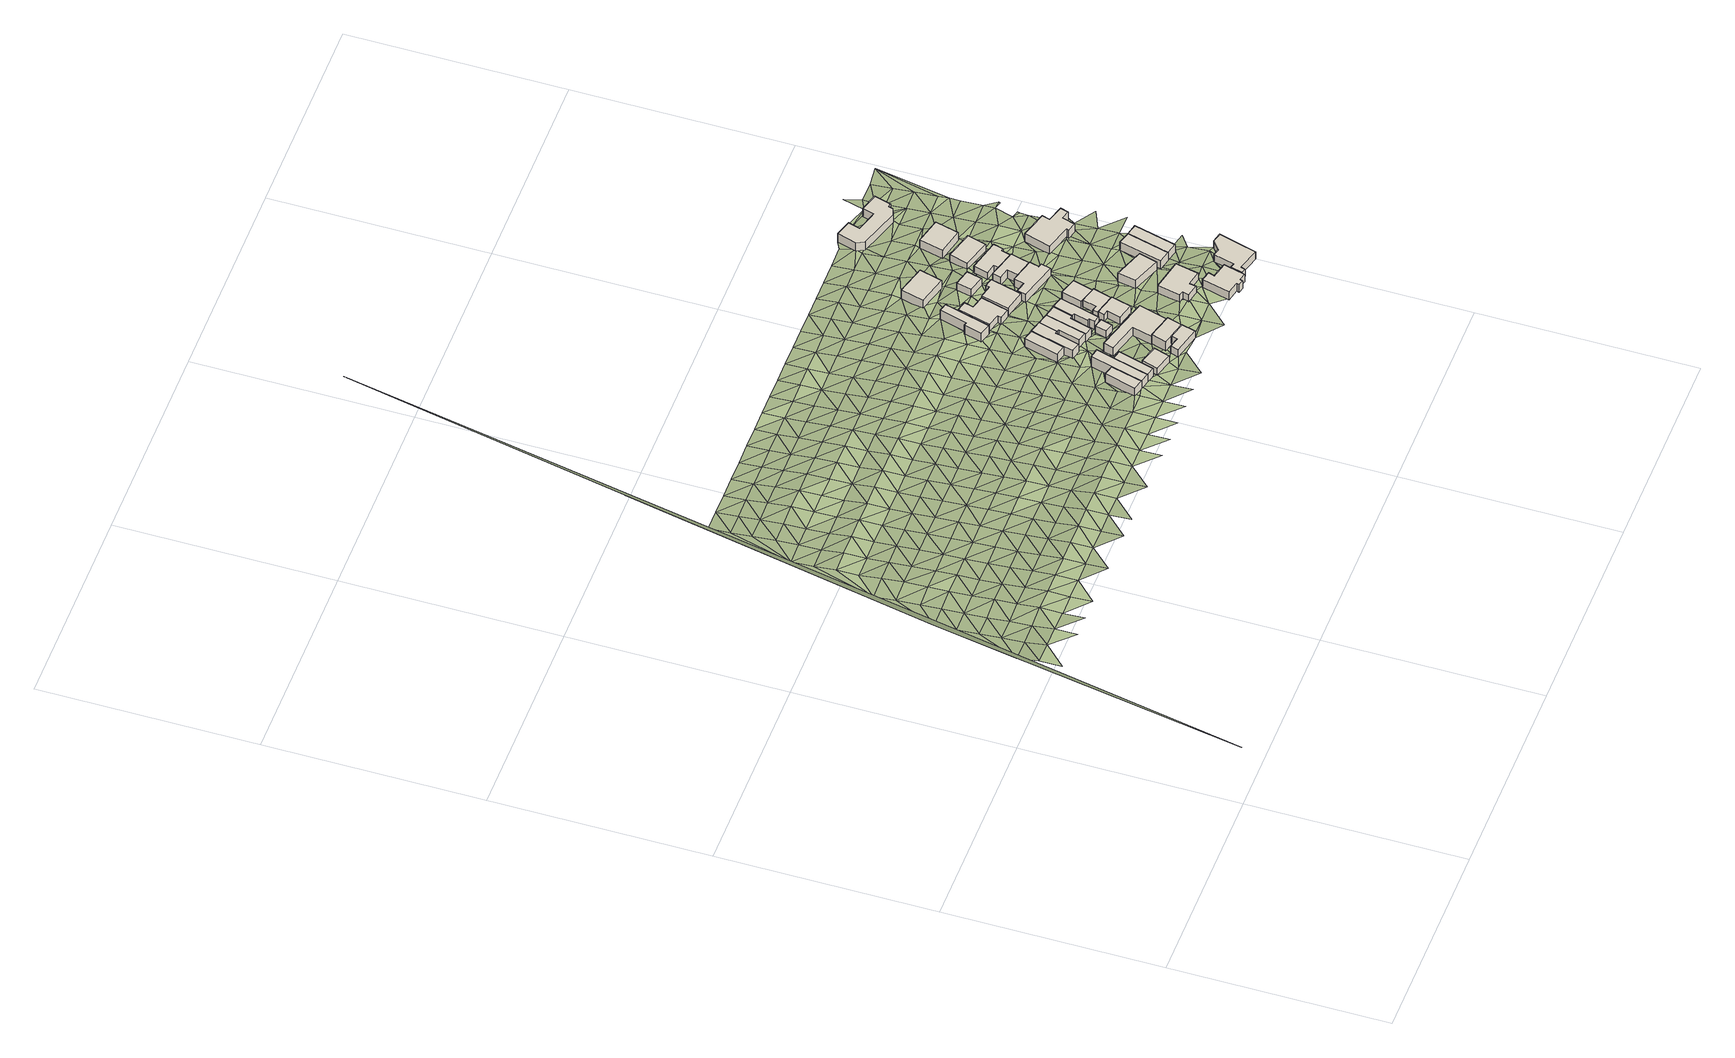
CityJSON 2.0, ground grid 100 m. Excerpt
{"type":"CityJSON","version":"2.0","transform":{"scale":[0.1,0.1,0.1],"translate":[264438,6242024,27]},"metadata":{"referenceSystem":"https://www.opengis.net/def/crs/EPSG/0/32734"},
"CityObjects":{
"building1":{"type":"Building","attributes":{"address":"91 Balfour Street Woodstock 7925 Cape Town","building":"house","building:levels":"1","footprint":{"type":"Polygon"},"plus_code":"CGXJXGXC+XPW","ground_height":49.22,"building_height":4.1,"roof_height":53.32},"geometry":[{"type":"Solid","lod":"1","boundaries":[[[[0,1,2,3]],[[1,4,5,2]],[[4,6,7,5]],[[6,0,3,7]],[[3,2,5,7]],[[6,4,1,0]]]]}]},
"building2":{"type":"Building","attributes":{"address":"93 Balfour Street Woodstock 7925 Cape Town","building":"house","building:levels":"1","footprint":{"type":"Polygon"},"plus_code":"CGXVX7X4+XVW","ground_height":49.3,"building_height":4.1,"roof_height":53.4},"geometry":[{"type":"Solid","lod":"1","boundaries":[[[[8,9,10,11,12,3]],[[9,13,14,11,10]],[[13,15,16,14]],[[15,17,18,16]],[[17,19,20,18]],[[19,8,3,12,20]],[[12,11,14,16,18,20]],[[19,17,15,13,9,8]]]]}]},
"building3":{"type":"Building","attributes":{"address":"95 Balfour Street Woodstock 7925 Cape Town","building":"house","building:levels":"1","footprint":{"type":"Polygon"},"plus_code":"CHX3XJXH+XGW","ground_height":49.3,"building_height":4.1,"roof_height":53.4},"geometry":[{"type":"Solid","lod":"1","boundaries":[[[[21,22,23,11]],[[22,24,25,23]],[[24,26,14,25]],[[26,21,11,14]],[[11,23,25,14]],[[26,24,22,21]]]]}]},
"building4":{"type":"Building","attributes":{"building":"yes","building:levels":"1","footprint":{"type":"Polygon"},"plus_code":"CHX8XRX4+XQX","ground_height":49.95,"building_height":4.1,"roof_height":54.05},"geometry":[{"type":"Solid","lod":"1","boundaries":[[[[27,28,29,30]],[[28,31,32,29]],[[31,33,34,32]],[[33,27,30,34]],[[30,29,32,34]],[[33,31,28,27]]]]}]},
"building5":{"type":"Building","attributes":{"address":"9 Chamberlain Street Woodstock Cape Town","building":"house","building:levels":"1","footprint":{"type":"Polygon"},"plus_code":"CHX5XQXC+X5X","ground_height":46.02,"building_height":4.1,"roof_height":50.12},"geometry":[{"type":"Solid","lod":"1","boundaries":[[[[35,36,37,38]],[[36,39,40,37]],[[39,41,42,40]],[[41,35,38,42]],[[38,37,40,42]],[[41,39,36,35]]]]}]},
"building6":{"type":"Building","attributes":{"address":"32 The Avenue Woodstock 7925 Cape Town","building":"house","building:levels":"1","footprint":{"type":"Polygon"},"plus_code":"CJX3XFXH+X8W","ground_height":49.91,"building_height":4.1,"roof_height":54.01},"geometry":[{"type":"Solid","lod":"1","boundaries":[[[[43,44,45,46,47,48]],[[44,49,50,46,45]],[[49,51,52,50]],[[51,53,54,52]],[[53,55,56,54]],[[55,43,48,47,56]],[[47,46,50,52,54,56]],[[55,53,51,49,44,43]]]]}]},
"building7":{"type":"Building","attributes":{"address":"7 Chamberlain Street Woodstock Cape Town","building":"house","building:levels":"1","footprint":{"type":"Polygon"},"plus_code":"CHX9X4X2+X4W","ground_height":46.52,"building_height":4.1,"roof_height":50.62},"geometry":[{"type":"Solid","lod":"1","boundaries":[[[[57,35,58,59,60,61]],[[35,41,42,62,59,58]],[[41,63,64,65,62,42]],[[63,66,67,65,64]],[[66,68,69,67]],[[68,70,71,69]],[[70,57,61,60,71]],[[60,59,62,65,67,69,71]],[[70,68,66,63,41,35,57]]]]}]},
"building8":{"type":"Building","attributes":{"address":"30 The Avenue Woodstock 7925 Cape Town","building":"house","building:levels":"1","footprint":{"type":"Polygon"},"plus_code":"CJX5XWX5+XQR","ground_height":49.79,"building_height":4.1,"roof_height":53.89},"geometry":[{"type":"Solid","lod":"1","boundaries":[[[[72,73,74,48]],[[73,75,76,77,74]],[[75,78,79,80,77,76]],[[78,81,45,80,79]],[[81,72,48,45]],[[48,74,77,80,45]],[[81,78,75,73,72]]]]}]},
"building9":{"type":"Building","attributes":{"address":"The Avenue Woodstock 7925 Cape Town","building":"house","building:levels":"1","footprint":{"type":"Polygon"},"plus_code":"CJX8XPXF+X4V","ground_height":48.74,"building_height":4.1,"roof_height":52.84},"geometry":[{"type":"Solid","lod":"1","boundaries":[[[[82,83,84,85]],[[83,86,87,84]],[[86,88,89,87]],[[88,90,91,89]],[[90,92,76,91]],[[92,82,85,76]],[[85,84,87,89,91,76]],[[92,90,88,86,83,82]]]]}]},
"building10":{"type":"Building","attributes":{"address":"5 Chamberlain Street Woodstock Cape Town","building":"house","building:levels":"1","footprint":{"type":"Polygon"},"plus_code":"CHXMX7X2+X2R","ground_height":46.45,"building_height":4.1,"roof_height":50.55},"geometry":[{"type":"Solid","lod":"1","boundaries":[[[[93,94,61,95]],[[94,96,97,61]],[[96,98,99,97]],[[98,100,101,99]],[[100,102,103,101]],[[102,93,95,103]],[[95,61,97,99,101,103]],[[102,100,98,96,94,93]]]]}]},
"building11":{"type":"Building","attributes":{"building":"yes","building:levels":"1","footprint":{"type":"Polygon"},"plus_code":"CJX2X6X3+XCR","ground_height":47.21,"building_height":4.1,"roof_height":51.31},"geometry":[{"type":"Solid","lod":"1","boundaries":[[[[104,105,106,107]],[[105,108,109,106]],[[108,110,111,109]],[[110,104,107,111]],[[107,106,109,111]],[[110,108,105,104]]]]}]},
"building12":{"type":"Building","attributes":{"address":"3 Chamberlain Street Woodstock Cape Town","building":"house","building:levels":"1","footprint":{"type":"Polygon"},"plus_code":"CHXWX7X8+X7W","ground_height":46.45,"building_height":4.1,"roof_height":50.55},"geometry":[{"type":"Solid","lod":"1","boundaries":[[[[112,93,95,113]],[[93,102,103,95]],[[102,114,115,103]],[[114,116,117,115]],[[116,118,119,117]],[[118,120,121,119]],[[120,112,113,121]],[[113,95,103,115,117,119,121]],[[120,118,116,114,102,93,112]]]]}]},
"building13":{"type":"Building","attributes":{"address":"8 Chamberlain Street Woodstock Cape Town","building":"house","building:levels":"1","footprint":{"type":"Polygon"},"plus_code":"CHXFX9XC+XRV","ground_height":44.29,"building_height":4.1,"roof_height":48.39},"geometry":[{"type":"Solid","lod":"1","boundaries":[[[[122,123,124,125]],[[123,126,127,124]],[[126,128,129,127]],[[128,130,131,129]],[[130,132,133,131]],[[132,122,125,133]],[[125,124,127,129,131,133]],[[132,130,128,126,123,122]]]]}]},
"building14":{"type":"Building","attributes":{"address":"1 Chamberlain Street Woodstock Cape Town","building":"house","building:levels":"1","footprint":{"type":"Polygon"},"plus_code":"CJX6X7X6+XPW","ground_height":46.75,"building_height":4.1,"roof_height":50.85},"geometry":[{"type":"Solid","lod":"1","boundaries":[[[[112,120,121,134,135,113]],[[120,136,137,134,121]],[[136,138,139,137]],[[138,140,141,139]],[[140,142,143,141]],[[142,144,145,143]],[[144,146,147,145]],[[146,112,113,135,147]],[[135,134,137,139,141,143,145,147]],[[146,144,142,140,138,136,120,112]]]]}]},
"building15":{"type":"Building","attributes":{"address":"6 Chamberlain Street Salt River Cape Town","building":"house","building:levels":"1","footprint":{"type":"Polygon"},"plus_code":"CHXPXPXW+X8V","ground_height":44.33,"building_height":4.1,"roof_height":48.43},"geometry":[{"type":"Solid","lod":"1","boundaries":[[[[148,149,150,151]],[[149,152,153,150]],[[152,154,155,153]],[[154,156,157,155]],[[156,158,159,157]],[[158,160,161,159]],[[160,162,163,161]],[[162,148,151,163]],[[151,150,153,155,157,159,161,163]],[[162,160,158,156,154,152,149,148]]]]}]},
"building16":{"type":"Building","attributes":{"address":"24 The Avenue Woodstock 7925 Cape Town","building":"house","building:levels":"1","footprint":{"type":"Polygon"},"plus_code":"CJXHXFXV+X5R","ground_height":47.45,"building_height":4.1,"roof_height":51.55},"geometry":[{"type":"Solid","lod":"1","boundaries":[[[[164,165,166,167,168,169]],[[165,170,171,167,166]],[[170,172,173,171]],[[172,174,175,173]],[[174,176,177,175]],[[176,164,169,168,177]],[[168,167,171,173,175,177]],[[176,174,172,170,165,164]]]]}]},
"building17":{"type":"Building","attributes":{"address":"22 The Avenue Woodstock 7925 Cape Town","building":"house","building:levels":"1","footprint":{"type":"Polygon"},"plus_code":"CJXPXJXP+XGW","ground_height":46.9,"building_height":4.1,"roof_height":51},"geometry":[{"type":"Solid","lod":"1","boundaries":[[[[178,179,180,169]],[[179,181,182,180]],[[181,183,184,182]],[[183,185,186,184]],[[185,187,188,186]],[[187,189,166,188]],[[189,178,169,166]],[[169,180,182,184,186,188,166]],[[189,187,185,183,181,179,178]]]]}]},
"building18":{"type":"Building","attributes":{"address":"4 Chamberlain Street Salt River Cape Town","building":"house","building:levels":"1","footprint":{"type":"Polygon"},"plus_code":"CJX7X9XP+X9V","ground_height":44.9,"building_height":4.1,"roof_height":49},"geometry":[{"type":"Solid","lod":"1","boundaries":[[[[190,191,192,193]],[[191,194,195,192]],[[194,196,197,195]],[[196,198,199,197]],[[198,200,201,199]],[[200,190,193,201]],[[193,192,195,197,199,201]],[[200,198,196,194,191,190]]]]}]},
"building19":{"type":"Building","attributes":{"address":"20 The Avenue Woodstock 7925 Cape Town","building":"house","building:levels":"1","footprint":{"type":"Polygon"},"plus_code":"CJXQXQXP+X8X","ground_height":46.9,"building_height":4.1,"roof_height":51},"geometry":[{"type":"Solid","lod":"1","boundaries":[[[[202,203,204,182]],[[203,205,206,204]],[[205,207,208,206]],[[207,209,184,208]],[[209,202,182,184]],[[182,204,206,208,184]],[[209,207,205,203,202]]]]}]},
"building20":{"type":"Building","attributes":{"address":"3 Salisbury Street Woodstock Cape Town","building":"house","building:levels":"1","footprint":{"type":"Polygon"},"plus_code":"CJX4X5XQ+X5R","ground_height":42.12,"building_height":4.1,"roof_height":46.22},"geometry":[{"type":"Solid","lod":"1","boundaries":[[[[210,211,212,213]],[[211,214,215,212]],[[214,216,217,215]],[[216,210,213,217]],[[213,212,215,217]],[[216,214,211,210]]]]}]},
"building21":{"type":"Building","attributes":{"address":"Salt River Cape Town","building":"house","building:levels":"1","footprint":{"type":"Polygon"},"plus_code":"CMXPXFXV+XWW","ground_height":48.18,"building_height":4.1,"roof_height":52.28},"geometry":[{"type":"Solid","lod":"1","boundaries":[[[[218,219,220,221]],[[219,222,223,220]],[[222,224,225,223]],[[224,226,227,225]],[[226,228,229,227]],[[228,230,231,229]],[[230,232,233,231]],[[232,218,221,233]],[[221,220,223,225,227,229,231,233]],[[232,230,228,226,224,222,219,218]]]]}]},
"building22":{"type":"Building","attributes":{"building":"garage","building:levels":"1","footprint":{"type":"Polygon"},"plus_code":"CJXFX5XX+XJW","ground_height":44.28,"building_height":4.1,"roof_height":48.38},"geometry":[{"type":"Solid","lod":"1","boundaries":[[[[234,235,236,237]],[[235,238,239,236]],[[238,240,241,239]],[[240,234,237,241]],[[237,236,239,241]],[[240,238,235,234]]]]}]},
"building23":{"type":"Building","attributes":{"address":"99 Upper Balfour Street Salt River Cape Town","building":"house","building:levels":"1","footprint":{"type":"Polygon"},"plus_code":"CPX2XCX9+XGX","ground_height":49.5,"building_height":4.1,"roof_height":53.6},"geometry":[{"type":"Solid","lod":"1","boundaries":[[[[242,243,244,245]],[[243,246,247,244]],[[246,248,249,247]],[[248,250,251,249]],[[250,252,253,251]],[[252,254,255,253]],[[254,256,257,255]],[[256,258,259,257]],[[258,260,261,259]],[[260,242,245,261]],[[245,244,247,249,251,253,255,257,259,261]],[[260,258,256,254,252,250,248,246,243,242]]]]}]},
"building24":{"type":"Building","attributes":{"address":"18 The Avenue Salt River Cape Town","building":"house","building:levels":"1","footprint":{"type":"Polygon"},"plus_code":"CJXVXGXP+X5R","ground_height":45.02,"building_height":4.1,"roof_height":49.12},"geometry":[{"type":"Solid","lod":"1","boundaries":[[[[262,263,264,265,266,267]],[[263,268,269,265,264]],[[268,270,271,269]],[[270,272,273,271]],[[272,274,275,273]],[[274,276,277,275]],[[276,278,279,277]],[[278,280,281,279]],[[280,262,267,266,281]],[[266,265,269,271,273,275,277,279,281]],[[280,278,276,274,272,270,268,263,262]]]]}]},
"building25":{"type":"Building","attributes":{"address":"21 The Avenue Salt River Cape Town","building":"house","building:levels":"1","footprint":{"type":"Polygon"},"plus_code":"CMXRXCXF+X7V","ground_height":47.61,"building_height":4.1,"roof_height":51.71},"geometry":[{"type":"Solid","lod":"1","boundaries":[[[[282,283,284,285]],[[283,286,287,284]],[[286,288,289,287]],[[288,282,285,289]],[[285,284,287,289]],[[288,286,283,282]]]]}]},
"building26":{"type":"Building","attributes":{"address":"16 The Avenue Salt River Cape Town","building":"house","building:levels":"1","footprint":{"type":"Polygon"},"plus_code":"CMX5XQXF+X4R","ground_height":44.5,"building_height":4.1,"roof_height":48.6},"geometry":[{"type":"Solid","lod":"1","boundaries":[[[[290,291,292,267]],[[291,293,294,295,292]],[[293,296,297,298,295,294]],[[296,299,300,298,297]],[[299,301,302,300]],[[301,303,264,302]],[[303,290,267,264]],[[267,292,295,298,300,302,264]],[[303,301,299,296,293,291,290]]]]}]},
"building27":{"type":"Building","attributes":{"address":"14 The Avenue Salt River Cape Town","building":"house","building:levels":"1","footprint":{"type":"Polygon"},"plus_code":"CMX6XPXM+X6X","ground_height":43.68,"building_height":4.1,"roof_height":47.78},"geometry":[{"type":"Solid","lod":"1","boundaries":[[[[291,304,305,306]],[[304,307,308,305]],[[307,309,310,308]],[[309,311,312,310]],[[311,313,314,312]],[[313,315,316,314]],[[315,293,294,316]],[[293,291,306,294]],[[306,305,308,310,312,314,316,294]],[[293,315,313,311,309,307,304,291]]]]}]},
"building28":{"type":"Building","attributes":{"address":"101 Upper Balfour Street Salt River Cape Town","building":"house","building:levels":"1","footprint":{"type":"Polygon"},"plus_code":"CPXVX4XJ+XMW","ground_height":48.55,"building_height":4.1,"roof_height":52.65},"geometry":[{"type":"Solid","lod":"1","boundaries":[[[[317,318,319,320]],[[318,321,322,319]],[[321,323,324,322]],[[323,325,326,324]],[[325,327,328,326]],[[327,329,330,328]],[[329,331,332,330]],[[331,333,334,332]],[[333,335,336,334]],[[335,317,320,336]],[[320,319,322,324,326,328,330,332,334,336]],[[335,333,331,329,327,325,323,321,318,317]]]]}]},
"building29":{"type":"Building","attributes":{"address":"15 Upper Chamberlain Street Salt River Cape Town","building":"house","building:levels":"1","footprint":{"type":"Polygon"},"plus_code":"CPXCXPX3+XRR","ground_height":46.8,"building_height":4.1,"roof_height":50.9},"geometry":[{"type":"Solid","lod":"1","boundaries":[[[[337,338,339,340]],[[338,341,342,339]],[[341,343,344,342]],[[343,337,340,344]],[[340,339,342,344]],[[343,341,338,337]]]]}]},
"building30":{"type":"Building","attributes":{"building":"house","building:levels":"1","footprint":{"type":"Polygon"},"plus_code":"CMX9XWXP+X5V","ground_height":42.23,"building_height":4.1,"roof_height":46.33},"geometry":[{"type":"Solid","lod":"1","boundaries":[[[[345,346,347,348]],[[346,349,350,347]],[[349,351,352,350]],[[351,345,348,352]],[[348,347,350,352]],[[351,349,346,345]]]]}]},
"building31":{"type":"Building","attributes":{"address":"13 Upper Chamberlain Street Salt River Cape Town","building":"house","building:levels":"1","footprint":{"type":"Polygon"},"plus_code":"CPXPX4XX+X8R","ground_height":47.04,"building_height":4.1,"roof_height":51.14},"geometry":[{"type":"Solid","lod":"1","boundaries":[[[[353,354,344,355,356,340]],[[354,357,358,355,344]],[[357,359,360,358]],[[359,353,340,356,360]],[[356,355,358,360]],[[359,357,354,353]]]]}]},
"building32":{"type":"Building","attributes":{"address":"1 Salisbury Street Woodstock Cape Town","building":"house","building:levels":"1","footprint":{"type":"Polygon"},"plus_code":"CMXHXVXH+XHV","ground_height":41.61,"building_height":4.1,"roof_height":45.71},"geometry":[{"type":"Solid","lod":"1","boundaries":[[[[361,362,363,364]],[[362,365,366,363]],[[365,367,368,366]],[[367,361,364,368]],[[364,363,366,368]],[[367,365,362,361]]]]}]},
"building33":{"type":"Building","attributes":{"address":"19 The Avenue Salt River Cape Town","building":"house","building:levels":"1","footprint":{"type":"Polygon"},"plus_code":"CPXCXJX3+XXV","ground_height":44.41,"building_height":4.1,"roof_height":48.51},"geometry":[{"type":"Solid","lod":"1","boundaries":[[[[369,370,371,372]],[[370,373,374,371]],[[373,375,376,374]],[[375,377,378,376]],[[377,379,380,378]],[[379,381,382,380]],[[381,383,384,382]],[[383,385,386,384]],[[385,387,388,386]],[[387,369,372,388]],[[372,371,374,376,378,380,382,384,386,388]],[[387,385,383,381,379,377,375,373,370,369]]]]}]},
"building34":{"type":"Building","attributes":{"address":"9 Vine Road Woodstock Cape Town","building":"house","building:levels":"1","footprint":{"type":"Polygon"},"plus_code":"CMX8XVX4+X7R","ground_height":39.48,"building_height":4.1,"roof_height":43.58},"geometry":[{"type":"Solid","lod":"1","boundaries":[[[[389,390,391,392]],[[390,393,394,391]],[[393,395,396,394]],[[395,397,398,396]],[[397,399,400,398]],[[399,401,402,400]],[[401,403,404,402]],[[403,405,406,404]],[[405,407,408,406]],[[407,409,410,408]],[[409,411,412,410]],[[411,389,392,412]],[[392,391,394,396,398,400,402,404,406,408,410,412]],[[411,409,407,405,403,401,399,397,395,393,390,389]]]]}]},
"terrain1":{"type":"TINRelief","geometry":[{"type":"CompositeSurface","lod":"1","boundaries":[[[413,414,415]],[[416,415,417]],[[415,414,417]],[[416,417,418]],[[416,418,419]],[[419,420,416]],[[414,421,417]],[[414,422,423]],[[420,424,416]],[[421,418,417]],[[414,423,421]],[[425,419,418]],[[418,421,426]],[[418,426,425]],[[419,427,420]],[[428,421,423]],[[429,430,423]],[[419,425,427]],[[431,424,420]],[[426,421,428]],[[423,430,428]],[[420,427,431]],[[425,426,432]],[[428,433,426]],[[424,431,434]],[[427,425,432]],[[426,433,432]],[[428,430,435]],[[434,436,424]],[[435,430,437]],[[424,436,438]],[[431,427,439]],[[440,433,428]],[[427,432,441]],[[440,428,435]],[[439,434,431]],[[427,441,439]],[[432,433,442]],[[433,440,443]],[[436,434,444]],[[445,435,437]],[[442,441,432]],[[444,434,439]],[[433,443,442]],[[440,435,445]],[[446,424,438]],[[438,436,447]],[[444,448,436]],[[439,441,449]],[[450,443,440]],[[451,441,442]],[[447,436,448]],[[440,445,450]],[[449,444,439]],[[441,451,449]],[[452,424,453]],[[454,442,443]],[[438,447,455]],[[450,456,443]],[[457,448,444]],[[457,444,449]],[[455,458,438]],[[443,456,454]],[[459,451,442]],[[450,445,460]],[[438,458,461]],[[460,445,462]],[[448,463,447]],[[448,457,464]],[[442,454,459]],[[465,449,451]],[[466,456,450]],[[461,446,438]],[[463,455,447]],[[463,448,464]],[[466,450,460]],[[457,449,465]],[[467,424,446]],[[451,459,465]],[[458,455,468]],[[454,456,469]],[[470,456,466]],[[471,464,457]],[[472,460,462]],[[468,455,463]],[[454,469,459]],[[457,465,471]],[[456,470,469]],[[473,461,458]],[[474,466,460]],[[458,468,473]],[[464,475,463]],[[459,476,465]],[[471,477,464]],[[478,446,461]],[[476,459,469]],[[472,474,460]],[[475,468,463]],[[479,470,466]],[[461,473,478]],[[475,464,477]],[[480,471,465]],[[480,465,476]],[[466,474,479]],[[481,469,470]],[[446,478,482]],[[473,468,483]],[[484,468,475]],[[471,485,477]],[[471,480,486]],[[446,482,487]],[[470,479,481]],[[488,424,467]],[[473,483,478]],[[489,476,469]],[[483,468,484]],[[474,472,490]],[[471,486,485]],[[487,491,446]],[[492,493,472]],[[475,477,494]],[[476,489,480]],[[469,481,489]],[[482,478,495]],[[474,490,479]],[[491,496,446]],[[490,472,493]],[[483,495,478]],[[494,477,485]],[[497,484,475]],[[496,467,446]],[[480,498,486]],[[480,489,499]],[[487,482,500]],[[481,479,501]],[[495,502,482]],[[475,494,497]],[[490,503,479]],[[485,486,498]],[[504,483,484]],[[505,493,492]],[[480,499,498]],[[481,501,489]],[[482,502,500]],[[479,503,501]],[[483,504,495]],[[487,506,491]],[[504,484,497]],[[507,490,493]],[[485,508,494]],[[509,499,489]],[[485,498,510]],[[487,500,506]],[[511,502,495]],[[512,496,491]],[[509,489,501]],[[507,493,505]],[[494,508,497]],[[513,503,490]],[[495,504,511]],[[508,485,510]],[[491,506,512]],[[514,498,499]],[[515,467,496]],[[509,516,499]],[[490,507,513]],[[502,517,500]],[[497,518,504]],[[519,501,503]],[[502,511,520]],[[514,510,498]],[[521,505,522]],[[499,516,514]],[[496,512,515]],[[508,518,497]],[[501,519,509]],[[506,500,517]],[[502,520,517]],[[503,513,519]],[[504,523,511]],[[524,507,505]],[[518,523,504]],[[508,510,525]],[[516,509,526]],[[527,510,514]],[[520,511,528]],[[512,506,529]],[[509,519,526]],[[524,505,521]],[[506,517,530]],[[531,513,507]],[[523,528,511]],[[525,510,527]],[[514,516,532]],[[512,529,515]],[[508,533,518]],[[506,530,529]],[[513,531,519]],[[516,526,532]],[[507,524,531]],[[534,517,520]],[[528,535,520]],[[508,525,533]],[[536,523,518]],[[537,527,514]],[[526,519,538]],[[534,530,517]],[[514,532,539]],[[529,540,515]],[[520,535,534]],[[521,541,524]],[[518,533,536]],[[519,531,538]],[[542,528,523]],[[514,539,537]],[[541,521,543]],[[527,544,525]],[[532,526,545]],[[528,542,535]],[[546,529,530]],[[524,547,531]],[[523,536,542]],[[538,545,526]],[[534,548,530]],[[533,525,544]],[[544,527,537]],[[547,524,541]],[[549,539,532]],[[529,546,540]],[[530,548,546]],[[534,535,550]],[[538,531,551]],[[545,549,532]],[[550,535,542]],[[531,547,551]],[[537,539,552]],[[536,533,553]],[[543,554,541]],[[533,544,555]],[[548,534,556]],[[549,552,539]],[[540,546,557]],[[536,553,542]],[[545,538,558]],[[534,550,556]],[[533,555,553]],[[538,551,559]],[[560,547,541]],[[537,561,544]],[[546,548,562]],[[552,563,537]],[[538,559,558]],[[545,564,549]],[[547,560,551]],[[541,554,560]],[[556,562,548]],[[550,542,565]],[[561,555,544]],[[553,566,542]],[[561,537,563]],[[557,546,567]],[[545,558,564]],[[552,549,568]],[[550,565,556]],[[569,559,551]],[[565,542,566]],[[562,567,546]],[[551,560,569]],[[570,553,555]],[[549,564,568]],[[571,555,561]],[[552,572,563]],[[573,562,556]],[[567,574,557]],[[559,575,558]],[[573,556,565]],[[555,571,570]],[[569,576,559]],[[577,566,553]],[[560,554,578]],[[552,568,572]],[[554,579,580]],[[561,563,581]],[[564,558,575]],[[562,582,567]],[[559,576,575]],[[578,569,560]],[[553,570,577]],[[554,580,578]],[[582,562,573]],[[565,566,583]],[[581,563,572]],[[584,574,567]],[[585,571,561]],[[564,586,568]],[[573,565,583]],[[587,576,569]],[[583,566,577]],[[564,575,588]],[[584,567,582]],[[561,581,585]],[[587,569,578]],[[572,568,586]],[[589,570,571]],[[564,588,586]],[[590,575,576]],[[573,591,582]],[[574,584,592]],[[583,591,573]],[[571,585,589]],[[590,576,587]],[[593,577,570]],[[594,578,580]],[[580,595,596]],[[581,572,597]],[[598,588,575]],[[572,586,599]],[[584,582,600]],[[570,589,593]],[[598,575,590]],[[580,596,594]],[[591,601,582]],[[602,583,577]],[[581,597,585]],[[603,587,578]],[[597,572,599]],[[584,600,592]],[[600,582,601]],[[604,586,588]],[[583,602,591]],[[602,577,593]],[[598,605,588]],[[603,578,594]],[[585,606,589]],[[607,590,587]],[[604,599,586]],[[588,605,604]],[[606,585,597]],[[590,607,598]],[[608,601,591]],[[600,609,592]],[[603,607,587]],[[593,589,610]],[[596,611,594]],[[591,602,608]],[[606,610,589]],[[612,611,596]],[[599,613,597]],[[605,598,614]],[[615,599,604]],[[593,616,602]],[[603,594,617]],[[618,600,601]],[[598,607,614]],[[601,608,619]],[[613,606,597]],[[610,616,593]],[[613,599,615]],[[611,617,594]],[[604,605,620]],[[600,618,609]],[[618,601,619]],[[608,602,621]],[[605,614,620]],[[606,622,610]],[[607,603,623]],[[616,621,602]],[[617,624,603]],[[622,606,613]],[[625,615,604]],[[607,623,614]],[[626,619,608]],[[604,620,627]],[[609,618,628]],[[603,624,623]],[[629,616,610]],[[617,611,630]],[[621,626,608]],[[604,627,625]],[[629,610,622]],[[630,611,631]],[[613,615,632]],[[614,633,620]],[[618,619,634]],[[635,621,616]],[[623,633,614]],[[626,634,619]],[[636,624,617]],[[613,632,622]],[[616,629,635]],[[632,615,625]],[[617,630,637]],[[627,620,638]],[[628,618,639]],[[636,617,637]],[[634,639,618]],[[633,638,620]],[[626,621,640]],[[641,623,624]],[[621,635,642]],[[643,624,636]],[[627,644,625]],[[629,622,645]],[[632,646,622]],[[638,644,627]],[[639,647,628]],[[621,642,640]],[[641,624,643]],[[648,637,630]],[[629,645,635]],[[623,649,633]],[[650,634,626]],[[645,622,646]],[[636,637,648]],[[630,651,652]],[[630,652,648]],[[625,653,632]],[[634,650,639]],[[644,654,625]],[[623,641,649]],[[626,640,650]],[[642,635,655]],[[656,638,633]],[[4,643,636]],[[653,646,632]],[[645,655,635]],[[653,625,654]],[[643,4,641]],[[657,647,639]],[[656,633,649]],[[658,644,638]],[[652,659,648]],[[657,639,650]],[[660,640,642]],[[655,661,642]],[[644,658,654]],[[662,645,646]],[[638,656,658]],[[663,646,653]],[[659,652,31]],[[640,660,650]],[[641,4,664]],[[647,657,665]],[[642,661,660]],[[17,649,641]],[[662,646,663]],[[31,666,659]],[[667,655,645]],[[668,31,652]],[[669,668,652]],[[4,1,664]],[[653,654,670]],[[654,658,671]],[[17,641,664]],[[655,667,661]],[[656,649,672]],[[657,650,673]],[[666,31,28]],[[645,662,667]],[[660,674,650]],[[670,654,671]],[[17,675,649]],[[656,672,658]],[[657,673,665]],[[676,663,653]],[[17,664,1]],[[675,672,649]],[[673,650,674]],[[33,31,668]],[[677,660,661]],[[24,666,28]],[[677,661,667]],[[653,670,676]],[[678,671,658]],[[679,662,663]],[[669,680,668]],[[681,674,660]],[[678,658,672]],[[673,682,665]],[[668,683,33]],[[28,684,24]],[[662,679,667]],[[681,660,677]],[[679,663,676]],[[28,27,684]],[[675,685,672]],[[686,675,17]],[[687,688,24]],[[683,668,680]],[[689,688,690]],[[671,691,670]],[[672,692,678]],[[678,693,671]],[[687,690,688]],[[692,672,685]],[[694,33,683]],[[687,24,684]],[[33,694,27]],[[17,689,686]],[[695,673,674]],[[685,675,686]],[[674,681,696]],[[697,677,667]],[[670,691,676]],[[679,698,667]],[[691,671,693]],[[699,692,685]],[[700,689,690]],[[673,695,682]],[[695,674,696]],[[700,690,687]],[[27,694,701]],[[684,27,702]],[[692,36,678]],[[700,686,689]],[[687,684,702]],[[681,677,697]],[[667,698,697]],[[686,703,685]],[[676,704,679]],[[693,678,36]],[[705,701,694]],[[701,75,27]],[[683,680,55]],[[704,676,691]],[[686,706,703]],[[707,696,681]],[[27,75,702]],[[682,695,708]],[[709,701,705]],[[710,686,700]],[[698,679,711]],[[681,697,707]],[[706,686,710]],[[712,687,702]],[[711,679,704]],[[706,713,703]],[[693,36,714]],[[693,715,691]],[[696,716,695]],[[710,700,110]],[[691,717,704]],[[707,716,696]],[[706,710,718]],[[712,702,75]],[[706,719,713]],[[697,698,720]],[[700,721,110]],[[722,698,711]],[[714,715,693]],[[706,723,719]],[[36,35,714]],[[717,691,715]],[[708,695,724]],[[720,707,697]],[[710,110,725]],[[717,726,704]],[[704,726,711]],[[55,727,43]],[[720,698,722]],[[716,724,695]],[[725,728,710]],[[700,729,721]],[[725,110,108]],[[714,35,94]],[[728,725,108]],[[715,730,717]],[[727,55,731]],[[732,716,707]],[[724,733,708]],[[728,108,734]],[[731,43,727]],[[735,730,715]],[[707,720,732]],[[715,714,736]],[[83,729,700]],[[734,737,728]],[[738,731,55]],[[711,126,722]],[[734,108,739]],[[94,740,714]],[[737,741,728]],[[711,726,126]],[[735,715,736]],[[742,737,734]],[[739,721,743]],[[729,744,721]],[[736,714,740]],[[745,724,716]],[[743,721,744]],[[746,734,739]],[[747,43,748]],[[716,732,749]],[[726,750,126]],[[730,735,154]],[[751,741,737]],[[720,722,752]],[[735,736,753]],[[748,43,731]],[[746,739,743]],[[94,93,740]],[[754,751,737]],[[755,722,126]],[[716,749,745]],[[744,756,743]],[[746,743,757]],[[758,733,724]],[[720,752,732]],[[752,722,755]],[[729,759,744]],[[760,746,757]],[[736,740,761]],[[154,762,730]],[[747,748,763]],[[764,731,738]],[[765,746,760]],[[747,763,83]],[[724,745,758]],[[83,759,729]],[[761,740,766]],[[749,732,767]],[[768,740,93]],[[126,762,755]],[[760,769,765]],[[765,146,746]],[[752,767,732]],[[731,770,748]],[[93,112,768]],[[771,765,769]],[[766,740,772]],[[759,83,773]],[[774,752,755]],[[773,83,763]],[[766,148,761]],[[154,775,762]],[[763,748,776]],[[154,152,775]],[[745,749,777]],[[770,731,764]],[[771,769,183]],[[755,762,778]],[[146,765,771]],[[767,779,749]],[[152,149,148]],[[772,740,768]],[[773,164,759]],[[768,112,146]],[[778,774,755]],[[748,770,776]],[[745,777,758]],[[766,198,148]],[[749,779,777]],[[778,762,775]],[[146,771,205]],[[772,780,766]],[[164,773,781]],[[752,214,767]],[[763,782,773]],[[214,752,774]],[[783,775,152]],[[768,146,205]],[[783,152,148]],[[782,763,776]],[[784,776,770]],[[781,785,164]],[[776,784,786]],[[148,198,783]],[[786,784,770]],[[787,779,767]],[[764,788,770]],[[789,758,777]],[[781,773,790]],[[791,780,772]],[[775,792,778]],[[764,793,794]],[[767,214,787]],[[772,768,795]],[[768,205,795]],[[773,782,796]],[[775,783,792]],[[198,194,783]],[[797,774,778]],[[198,196,194]],[[788,764,794]],[[790,773,796]],[[781,798,785]],[[191,780,791]],[[785,203,799]],[[205,203,800]],[[801,777,779]],[[800,795,205]],[[779,787,802]],[[798,781,790]],[[803,778,792]],[[804,783,194]],[[791,805,806]],[[807,788,794]],[[777,801,789]],[[778,803,797]],[[779,802,801]],[[191,791,808]],[[809,203,785]],[[806,808,791]],[[194,191,804]],[[785,798,809]],[[795,810,772]],[[787,214,811]],[[807,794,812]],[[810,800,203]],[[790,813,798]],[[810,795,800]],[[814,796,782]],[[803,792,240]],[[802,787,811]],[[815,804,191]],[[789,801,816]],[[812,794,817]],[[191,808,815]],[[809,798,813]],[[814,790,796]],[[809,818,203]],[[806,819,808]],[[811,214,820]],[[804,815,821]],[[819,806,822]],[[810,203,818]],[[817,823,242]],[[824,797,803]],[[802,825,801]],[[804,826,240]],[[826,804,821]],[[814,782,218]],[[824,803,240]],[[802,811,825]],[[812,817,827]],[[821,815,828]],[[809,813,829]],[[830,240,826]],[[817,242,827]],[[815,831,828]],[[818,809,829]],[[830,826,821]],[[801,832,816]],[[833,810,818]],[[820,797,834]],[[835,242,836]],[[218,812,827]],[[835,836,837]],[[830,838,240]],[[839,829,813]],[[832,801,825]],[[834,797,824]],[[833,840,810]],[[824,240,838]],[[813,282,839]],[[841,840,262]],[[833,818,842]],[[242,835,843]],[[814,218,844]],[[820,845,811]],[[843,835,837]],[[840,846,262]],[[843,827,242]],[[825,811,845]],[[218,827,847]],[[829,842,818]],[[847,844,218]],[[816,832,848]],[[282,814,844]],[[833,849,840]],[[834,845,820]],[[830,850,838]],[[262,846,291]],[[838,851,824]],[[851,834,824]],[[847,852,844]],[[849,833,842]],[[840,853,846]],[[338,829,839]],[[854,847,827]],[[832,825,855]],[[827,843,854]],[[845,856,825]],[[839,282,338]],[[830,309,850]],[[282,844,338]],[[846,853,291]],[[849,857,840]],[[851,858,834]],[[859,852,847]],[[825,856,855]],[[853,840,857]],[[850,860,838]],[[854,843,861]],[[848,832,862]],[[291,307,304]],[[842,829,863]],[[362,845,834]],[[864,829,338]],[[847,854,865]],[[834,858,362]],[[847,865,859]],[[307,291,866]],[[855,862,832]],[[829,864,863]],[[867,854,861]],[[853,866,291]],[[842,868,849]],[[309,860,850]],[[869,856,845]],[[851,345,858]],[[307,866,309]],[[862,870,848]],[[865,854,867]],[[856,871,855]],[[857,849,868]],[[845,362,869]],[[872,859,865]],[[842,863,868]],[[853,857,369]],[[353,864,338]],[[871,862,855]],[[873,860,309]],[[866,873,309]],[[866,853,369]],[[856,874,871]],[[856,869,874]],[[859,872,875]],[[876,858,345]],[[865,877,872]],[[860,873,345]],[[399,870,862]],[[864,878,863]],[[857,868,879]],[[864,353,878]],[[868,863,880]],[[359,859,875]],[[881,345,873]],[[873,866,882]],[[866,369,882]],[[869,362,883]],[[881,876,345]],[[868,880,879]],[[863,884,880]],[[353,359,878]],[[883,874,869]],[[885,863,878]],[[884,863,885]],[[881,873,886]],[[871,874,887]],[[888,883,362]],[[886,873,882]],[[399,889,890]],[[881,891,876]],[[882,369,892]],[[893,874,883]],[[891,881,886]],[[894,884,885]],[[888,876,895]],[[878,896,885]],[[874,893,887]],[[894,897,884]],[[898,899,889]],[[895,876,891]],[[882,900,886]],[[892,901,902]],[[892,903,882]],[[897,894,904]],[[888,905,883]],[[885,906,894]],[[890,889,907]],[[900,882,903]],[[908,902,901]],[[905,893,883]],[[909,889,899]],[[902,903,892]],[[886,910,891]],[[905,888,895]],[[886,900,910]],[[911,887,893]],[[889,909,907]],[[903,912,900]],[[913,895,891]],[[912,914,900]],[[911,893,905]],[[887,911,915]],[[913,891,910]],[[915,916,917]],[[916,915,911]],[[918,905,895]],[[913,919,895]],[[920,907,909]],[[911,921,916]],[[910,922,913]],[[922,910,923]],[[918,895,919]],[[916,921,920]],[[924,911,905]],[[907,920,925]],[[918,926,905]],[[907,925,927]],[[911,924,921]],[[905,926,924]],[[928,920,921]],[[920,929,925]],[[921,924,928]],[[920,928,929]],[[918,930,926]],[[924,926,930]],[[928,924,930]],[[929,928,930]]]}]}
},
"vertices":[
[1950,1112,213],[1988,1258,213],[1988,1258,263],[1950,1112,263],[1942,1270,213],[1942,1270,263],[1900,1126,213],[1900,1126,263],
[1950,1112,203],[1993,1101,203],[1993,1101,263],[1993,1101,264],[1950,1112,264],[2038,1266,203],[2038,1266,264],[2061,1348,203],[2061,1348,264],[2015,1358,203],[2015,1358,264],[1988,1258,203],[1988,1258,264],
[1993,1101,211],[2033,1090,211],[2033,1090,264],[2081,1256,211],[2081,1256,264],[2038,1266,211],
[2141,1121,230],[2057,1146,230],[2057,1146,270],[2141,1121,270],[2035,1072,230],[2035,1072,270],[2119,1047,230],[2119,1047,270],
[2104,1652,182],[2055,1665,182],[2055,1665,231],[2104,1652,231],[2011,1507,182],[2011,1507,231],[2060,1493,182],[2060,1493,231],
[2307,1056,228],[2230,1076,228],[2230,1076,269],[2230,1076,270],[2307,1056,270],[2307,1056,269],[2223,1048,228],[2223,1048,270],[2174,1061,228],[2174,1061,270],[2164,1024,228],[2164,1024,270],[2290,991,228],[2290,991,270],
[2158,1636,182],[2104,1652,235],[2104,1652,236],[2158,1636,236],[2158,1636,235],[2060,1493,236],[2048,1450,182],[2048,1450,231],[2048,1450,236],[2091,1438,182],[2091,1438,236],[2122,1550,182],[2122,1550,236],[2133,1547,182],[2133,1547,236],
[2307,1056,217],[2328,1126,217],[2328,1126,269],[2212,1158,217],[2212,1158,258],[2212,1158,269],[2190,1088,217],[2190,1088,258],[2190,1088,269],[2230,1076,217],
[2328,1126,209],[2367,1263,209],[2367,1263,258],[2328,1126,258],[2111,1335,209],[2111,1335,258],[2098,1288,209],[2098,1288,258],[2237,1249,209],[2237,1249,258],[2212,1158,209],
[2209,1622,190],[2158,1636,190],[2209,1622,235],[2133,1547,190],[2133,1547,235],[2143,1545,190],[2143,1545,235],[2116,1444,190],[2116,1444,235],[2159,1432,190],[2159,1432,235],
[2236,1340,202],[2250,1394,202],[2250,1394,243],[2236,1340,243],[2208,1405,202],[2208,1405,243],[2194,1351,202],[2194,1351,243],
[2264,1609,190],[2264,1609,235],[2156,1429,190],[2156,1429,235],[2195,1418,190],[2195,1418,235],[2224,1520,190],[2224,1520,235],[2238,1517,190],[2238,1517,235],
[2092,1835,160],[2150,2047,160],[2150,2047,214],[2092,1835,214],[2111,2057,160],[2111,2057,214],[2076,1930,160],[2076,1930,214],[2063,1934,160],[2063,1934,214],[2039,1851,160],[2039,1851,214],
[2238,1517,238],[2264,1609,238],[2250,1512,190],[2250,1512,238],[2231,1447,190],[2231,1447,238],[2242,1444,190],[2242,1444,238],[2235,1417,190],[2235,1417,238],[2265,1409,190],[2265,1409,238],[2317,1594,190],[2317,1594,238],
[2235,1917,173],[2174,1933,173],[2174,1933,214],[2235,1917,214],[2185,1975,173],[2185,1975,214],[2140,1987,173],[2140,1987,214],[2100,1835,173],[2100,1835,214],[2157,1819,173],[2157,1819,214],[2152,1802,173],[2152,1802,214],[2201,1789,173],[2201,1789,214],
[2387,1393,204],[2288,1420,204],[2288,1420,240],[2288,1420,245],[2387,1393,245],[2387,1393,240],[2278,1390,204],[2278,1390,245],[2303,1384,204],[2303,1384,245],[2285,1321,204],[2285,1321,245],[2362,1300,204],[2362,1300,245],
[2387,1393,198],[2412,1482,198],[2412,1482,240],[2404,1484,198],[2404,1484,240],[2337,1504,198],[2337,1504,240],[2319,1439,198],[2319,1439,240],[2295,1446,198],[2295,1446,240],[2288,1420,198],
[2305,1765,173],[2343,1911,173],[2343,1911,220],[2305,1765,220],[2302,1921,173],[2302,1921,220],[2298,1904,173],[2298,1904,220],[2240,1918,173],[2240,1918,220],[2207,1790,173],[2207,1790,220],
[2404,1484,191],[2430,1577,191],[2430,1577,240],[2351,1601,191],[2351,1601,240],[2326,1507,191],[2326,1507,240],[2337,1504,191],
[2295,2112,140],[2324,2219,140],[2324,2219,192],[2295,2112,192],[2189,2256,140],[2189,2256,192],[2160,2149,140],[2160,2149,192],
[2649,1199,209],[2504,1230,209],[2504,1230,253],[2649,1199,253],[2481,1124,209],[2481,1124,253],[2502,1120,209],[2502,1120,253],[2495,1089,209],[2495,1089,253],[2552,1077,209],[2552,1077,253],[2558,1107,209],[2558,1107,253],[2626,1093,209],[2626,1093,253],
[2283,2042,172],[2266,1972,172],[2266,1972,214],[2283,2042,214],[2341,1953,172],[2341,1953,214],[2358,2023,172],[2358,2023,214],
[2696,1002,220],[2623,1020,220],[2623,1020,266],[2696,1002,266],[2631,1049,220],[2631,1049,266],[2585,1060,220],[2585,1060,266],[2552,931,220],[2552,931,266],[2610,917,220],[2610,917,266],[2607,904,220],[2607,904,266],[2632,898,220],[2632,898,266],[2636,911,220],[2636,911,266],[2671,902,220],[2671,902,266],
[2489,1790,175],[2406,1813,175],[2406,1813,216],[2406,1813,221],[2489,1790,221],[2489,1790,216],[2375,1821,175],[2375,1821,221],[2362,1774,175],[2362,1774,221],[2317,1786,175],[2317,1786,221],[2305,1745,175],[2305,1745,221],[2483,1696,175],[2483,1696,221],[2495,1742,175],[2495,1742,221],[2477,1746,175],[2477,1746,221],
[2661,1364,198],[2523,1413,198],[2523,1413,247],[2661,1364,247],[2509,1328,198],[2509,1328,247],[2637,1280,198],[2637,1280,247],
[2489,1790,167],[2513,1881,167],[2513,1881,216],[2429,1904,167],[2429,1904,208],[2429,1904,216],[2381,1918,167],[2381,1918,208],[2381,1918,216],[2371,1878,167],[2371,1878,216],[2420,1867,167],[2420,1867,216],[2406,1813,167],
[2525,1926,167],[2525,1926,208],[2513,1881,208],[2537,1924,167],[2537,1924,208],[2550,1971,167],[2550,1971,208],[2404,2008,167],[2404,2008,208],[2385,1941,167],[2385,1941,208],[2434,1930,167],[2434,1930,208],
[2818,905,213],[2866,1079,213],[2866,1079,256],[2818,905,256],[2821,1091,213],[2821,1091,256],[2779,1056,213],[2779,1056,256],[2748,1065,213],[2748,1065,256],[2722,969,213],[2722,969,256],[2702,974,213],[2702,974,256],[2687,918,213],[2687,918,256],[2708,912,213],[2708,912,256],[2714,933,213],[2714,933,256],
[2761,1449,192],[2703,1465,192],[2703,1465,239],[2761,1449,239],[2654,1267,192],[2654,1267,239],[2711,1254,192],[2711,1254,239],
[2576,2093,152],[2447,2129,152],[2447,2129,193],[2576,2093,193],[2422,2043,152],[2422,2043,193],[2552,2006,152],[2552,2006,193],
[2761,1449,194],[2711,1254,194],[2711,1254,241],[2761,1449,241],[2762,1241,194],[2762,1241,241],[2812,1436,194],[2812,1436,241],
[2613,2248,140],[2492,2278,140],[2492,2278,187],[2613,2248,187],[2465,2167,140],[2465,2167,187],[2585,2138,140],[2585,2138,187],
[2643,1865,167],[2607,1742,167],[2607,1742,215],[2643,1865,215],[2724,1708,167],[2724,1708,215],[2720,1696,167],[2720,1696,215],[2763,1684,167],[2763,1684,215],[2781,1745,167],[2781,1745,215],[2820,1734,167],[2820,1734,215],[2831,1771,167],[2831,1771,215],[2755,1793,167],[2755,1793,215],[2766,1829,167],[2766,1829,215],
[2691,2543,117],[2608,2568,117],[2608,2568,166],[2691,2543,166],[2592,2515,117],[2592,2515,166],[2494,2544,117],[2494,2544,166],[2510,2597,117],[2510,2597,166],[2435,2620,117],[2435,2620,166],[2409,2531,117],[2409,2531,166],[2427,2497,117],[2427,2497,166],[2612,2436,117],[2612,2436,166],[2647,2450,117],[2647,2450,166],[2653,2470,117],[2653,2470,166],[2668,2466,117],[2668,2466,166],
[295,900,247],[395,1000,244],[295,1000,247],[295,1100,228],[395,1100,227],[395,1200,219],[395,1300,209],[395,1400,200],[495,1100,227],[495,900,241],[495,1000,241],[395,1500,193],[495,1300,208],[495,1200,221],[495,1400,200],[595,1100,238],[595,900,243],[595,1000,238],[495,1500,195],[595,1300,220],[595,1200,227],[495,1595,186],[695,1000,239],[495,1700,177],[695,900,243],[495,1800,166],[595,1500,200],[695,1100,239],[595,1400,207],[695,1300,216],[695,1200,227],[595,1595,196],[795,1000,239],[595,2200,143],[595,1800,178],[595,1700,190],[695,1500,201],[795,1100,239],[695,1400,206],[9,9,340],[1130,4358,8],[795,1300,216],[595,1900,163],[795,1200,227],[695,1595,195],[595,2000,163],[795,1400,206],[895,1000,238],[595,2100,150],[895,900,245],[695,1800,177],[695,1700,187],[795,1500,201],[895,1100,238],[695,2600,111],[695,1900,167],[895,1300,215],[895,1200,227],[795,1595,195],[995,1000,238],[695,2000,167],[995,1100,238],[795,1800,177],[895,1400,206],[795,1700,187],[695,2100,151],[995,1200,223],[895,1500,200],[995,1300,213],[695,2200,146],[795,2000,167],[795,1900,167],[895,1700,185],[895,1595,193],[695,2300,141],[795,3000,78],[995,1400,206],[1096,1100,237],[695,2405,129],[1096,900,244],[1096,1000,237],[895,1800,175],[795,2100,151],[695,2500,119],[895,1900,168],[995,1595,193],[995,1500,200],[795,2300,141],[1096,1300,212],[795,2200,146],[1096,1200,222],[895,2000,168],[1196,1000,238],[795,2405,129],[1196,1100,238],[995,1800,175],[1096,1400,207],[995,1700,185],[895,2100,152],[795,2500,119],[1196,1200,220],[1096,1595,193],[795,2600,111],[1096,1500,201],[895,2300,148],[995,1900,168],[1196,1300,212],[895,2200,149],[1296,1000,238],[1196,900,244],[995,2000,168],[1296,1100,238],[1096,1800,176],[1196,1400,208],[1096,1700,185],[995,2100,152],[895,2500,120],[895,2405,133],[1296,1200,219],[1196,1500,202],[1096,1900,168],[995,2300,147],[995,2200,151],[1096,2000,168],[1196,1700,185],[1296,1300,212],[1196,1595,193],[895,2600,112],[1396,1000,236],[1096,2100,153],[1396,900,242],[1196,1800,177],[1296,1400,208],[995,2500,119],[1396,1100,236],[995,2405,131],[1296,1500,200],[1096,2200,150],[1396,1200,218],[1296,1595,193],[1196,2000,169],[1496,1000,233],[1196,1900,169],[1096,2300,145],[995,2600,112],[1396,1400,206],[1396,1300,212],[1496,1100,233],[1296,1800,176],[1096,2405,132],[1296,1700,184],[1396,1500,199],[1196,2200,150],[1196,2100,153],[1096,2500,120],[1396,1595,192],[1496,1200,218],[1296,2000,167],[1296,1900,167],[1396,1700,181],[1196,2300,143],[1096,2600,112],[1496,1400,209],[1496,1300,213],[1296,2100,154],[1596,1100,231],[1596,900,234],[1596,1000,231],[1396,1800,174],[1196,2405,131],[1296,2200,150],[1196,2500,121],[1396,1900,165],[1496,1595,192],[1596,1200,218],[1496,1500,202],[1396,2000,165],[1596,1300,212],[1296,2300,141],[1196,2600,114],[1396,2100,155],[1696,1100,231],[1696,900,234],[1696,1000,231],[1496,1800,174],[1596,1400,206],[1496,1700,180],[1296,2500,121],[1296,2405,129],[1396,2200,149],[1696,1200,218],[1596,1595,188],[1596,1500,198],[1496,1900,164],[1696,1300,212],[1396,2300,140],[1296,2600,116],[1496,2000,164],[1797,1000,231],[1797,900,234],[1596,1800,173],[1696,1400,206],[1596,1700,180],[1496,2100,154],[1797,1100,231],[1396,2500,120],[1396,2405,127],[1696,1500,198],[1496,2200,148],[1596,1900,165],[1797,1300,211],[1797,1200,219],[1696,1700,180],[1496,2300,138],[1696,1595,188],[1396,2600,116],[1596,2000,165],[1897,1000,230],[1897,900,234],[1696,1800,173],[1797,1400,204],[1496,2405,127],[1596,2100,157],[1900,1126,230],[1897,1100,230],[1797,1500,197],[1496,2500,120],[1596,2300,135],[1897,1300,213],[1596,2200,147],[1897,1200,222],[1797,1595,188],[1696,2000,165],[1696,1900,165],[1496,2600,115],[1950,1112,230],[1897,1400,204],[1596,2405,125],[1997,900,238],[1997,1000,230],[1797,1800,173],[1797,1700,180],[1696,2100,157],[1897,1500,195],[1596,2500,121],[1897,1595,190],[1993,1101,230],[1696,2300,135],[1696,2200,147],[1797,2000,167],[1797,1900,167],[1997,1300,213],[1596,2600,115],[2033,1090,230],[1797,2100,157],[2097,1000,230],[2097,900,238],[1897,1800,173],[1897,1700,182],[1997,1500,196],[1696,2500,121],[1696,2405,125],[1997,1400,203],[1897,1900,170],[1797,2200,147],[1997,1595,190],[1897,2000,170],[2197,1000,229],[1797,2300,139],[1696,2600,115],[2164,1024,229],[2097,1200,219],[2048,1450,202],[2097,1400,202],[2098,1288,211],[2038,1266,213],[2061,1348,211],[2097,1300,211],[1997,1800,175],[2011,1507,196],[1997,1700,182],[2174,1061,229],[1797,2500,121],[1797,2405,130],[1897,2200,147],[1897,2100,157],[2060,1493,195],[2111,1335,211],[2190,1088,229],[2197,1200,217],[2091,1438,202],[1997,1900,173],[2223,1048,229],[2116,1444,202],[1897,2300,138],[1797,2600,115],[2230,1076,229],[2156,1429,202],[1997,2000,173],[2237,1249,217],[2122,1550,195],[2097,1700,182],[2097,1800,176],[1897,2405,132],[2039,1851,175],[2159,1432,202],[2133,1547,195],[1997,2200,148],[2236,1340,211],[1997,2100,159],[2143,1545,195],[1897,2500,123],[2197,1400,202],[2063,1934,173],[2297,1000,228],[2195,1418,202],[2297,1300,211],[2092,1835,176],[2397,1000,226],[1997,2300,138],[1897,2600,115],[2235,1417,202],[2100,1835,176],[2152,1802,178],[2231,1447,202],[2397,900,231],[2250,1394,205],[2197,1700,183],[2224,1520,195],[2242,1444,202],[2278,1390,205],[2285,1321,211],[1997,2500,124],[2265,1409,205],[2328,1126,228],[2397,1100,226],[1997,2405,132],[2076,1930,173],[2238,1517,195],[2097,2200,152],[2157,1819,178],[2250,1512,198],[2097,2100,160],[2303,1384,205],[2288,1420,205],[1997,2600,115],[2362,1300,209],[2295,1446,205],[2201,1789,178],[2150,2047,173],[2397,1200,215],[2497,1000,225],[2297,1500,198],[2207,1790,178],[2097,2300,141],[2297,1700,183],[2319,1439,205],[2495,1089,225],[2326,1507,198],[2305,1745,184],[2397,1300,209],[2160,2149,160],[2197,2000,173],[2481,1124,225],[2097,2500,124],[2197,2100,160],[2097,2405,131],[2305,1765,179],[2397,1400,204],[2504,1230,212],[2266,1972,173],[2497,1100,225],[2412,1482,199],[2502,1120,225],[2197,2300,140],[2552,1077,225],[2097,2600,113],[2509,1328,206],[2317,1786,179],[2283,2042,173],[2552,931,228],[2585,1060,225],[2397,1700,185],[2497,1300,206],[2295,2112,158],[2497,1400,202],[2404,1484,199],[2397,1595,192],[2197,2500,124],[2197,2405,132],[2297,2100,158],[2341,1953,173],[2362,1774,180],[2375,1821,180],[2558,1107,225],[2371,1878,172],[2497,1500,196],[2483,1696,182],[2297,2300,142],[2626,1093,225],[2523,1413,202],[2637,1280,206],[2381,1918,172],[2197,2600,111],[2631,1049,225],[2497,1595,189],[2420,1867,172],[2324,2219,151],[2385,1941,172],[2406,1813,180],[2623,1020,225],[2397,2100,158],[2297,2405,133],[2397,2000,172],[2698,1100,220],[2434,1930,172],[2598,1500,196],[2404,2008,172],[2429,1904,172],[2297,2500,124],[2497,1700,182],[2397,2200,151],[2698,1000,220],[2702,974,220],[2722,969,220],[2422,2043,172],[2598,1400,202],[2495,1742,182],[2477,1746,182],[2598,1595,189],[2748,1065,215],[2654,1267,203],[2397,2300,143],[2497,1800,175],[2698,1200,209],[2297,2600,114],[2598,1700,182],[2497,2000,167],[2447,2129,158],[2711,1254,203],[2598,1800,175],[2798,1100,215],[2397,2500,125],[2397,2405,134],[2607,1742,182],[2465,2167,146],[2762,1241,205],[2552,2006,167],[2779,1056,215],[2409,2531,125],[2698,1595,186],[2698,1500,192],[2798,1200,205],[2598,1900,167],[2821,1091,215],[2698,1700,181],[2497,2300,140],[2397,2600,117],[2427,2497,125],[2782,1260,200],[2598,2000,167],[2497,2405,132],[2817,1410,194],[2585,2138,152],[2859,1243,201],[2798,1500,188],[2724,1708,181],[2720,1696,181],[2598,2100,152],[2698,1900,165],[2598,2300,140],[2763,1684,178],[2798,1595,183],[2698,2000,165],[2612,2436,132],[2613,2248,146],[2510,2597,118],[2477,2631,118],[2698,2100,152],[2766,1829,170],[2598,2405,132],[2798,1700,178],[2698,2200,144],[2898,1500,184],[2781,1745,178],[2494,2544,125],[2592,2515,125],[2766,1960,161],[2755,1793,170],[2798,1800,170],[2798,1900,161],[2820,1734,178],[2698,2300,138],[2891,1636,180],[2648,2576,115],[2831,1771,170],[2608,2568,118],[2792,2046,161],[2698,2405,130],[2798,1939,161],[2798,2100,153],[2801,1949,161],[2647,2450,132],[2668,2466,122],[2653,2470,122],[2806,2253,139],[2798,2200,145],[2691,2543,122],[2698,2500,122],[2831,2044,161],[2827,2036,161],[2798,2405,130],[2698,2600,115],[2798,2300,139],[2683,2681,108],[2798,2500,121],[2798,2600,112],[2887,2608,116]
]}
